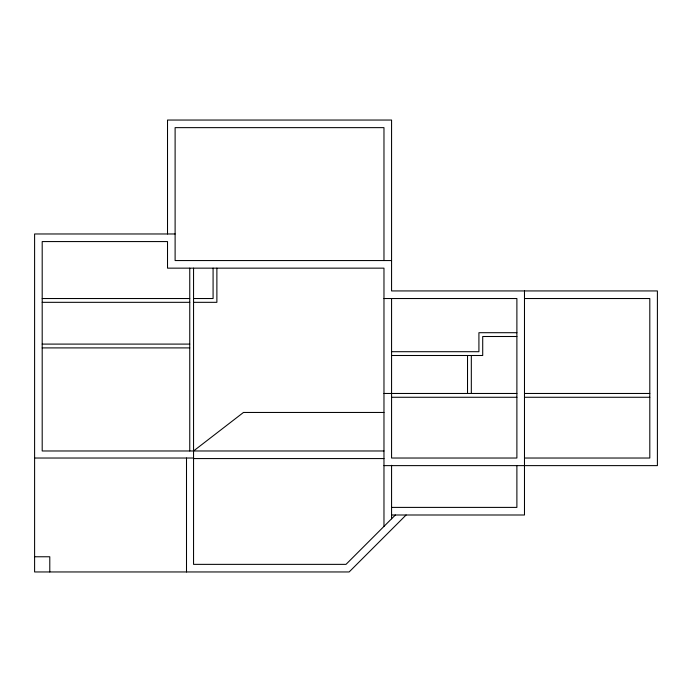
<?xml version="1.0" encoding="UTF-8"?>
<svg xmlns="http://www.w3.org/2000/svg" width="692" height="692" viewBox="0 0 692 692"><rect width="100%" height="100%" fill="white"/><g stroke="black" fill="none" stroke-linecap="round" stroke-linejoin="round"><path stroke-width="1.04" d="M395.366 514.995L346 564.361L193.552 564.361L193.552 268.15M406.109 514.995L349.149 571.955L34.6 571.955L34.6 233.974L175.111 233.974M193.552 450.976L243.463 412.458L383.974 412.458M391.568 260.555L175.111 260.555L175.111 127.639L383.974 127.639L383.974 260.555M42.195 298.529L189.755 298.529M193.552 298.529L213.084 298.529L213.084 268.15M383.974 298.529L516.889 298.529L516.889 458.026L391.568 458.026L391.568 298.529M524.484 298.529L649.805 298.529L649.805 458.026L524.484 458.026M42.195 302.326L189.755 302.326M193.552 302.326L216.881 302.326L216.881 268.15M516.889 332.705L478.916 332.705L478.916 351.7L391.568 351.7M516.889 336.502L482.713 336.502L482.713 355.498L391.568 355.498M42.195 344.097L189.755 344.097M42.195 347.903L189.755 347.903M383.974 393.471L516.889 393.471M524.484 393.471L649.805 393.471M391.568 397.269L516.889 397.269M524.484 397.269L649.805 397.269M383.974 450.976L42.195 450.976L42.195 241.569L167.516 241.569L167.516 268.15L383.974 268.15L383.974 526.387M34.6 458.026L193.552 458.026M193.552 458.571L383.974 458.571M383.974 465.621L657.4 465.621L657.4 290.934L391.568 290.934L391.568 120.045L167.516 120.045L167.516 233.974M391.568 507.4L516.889 507.4L516.889 465.543M391.568 514.995L524.484 514.995L524.484 290.934M34.6 556.766L49.789 556.766L49.789 571.955M471.321 355.498L471.321 393.471M467.524 355.498L467.524 393.471M391.568 465.292L391.568 518.792M189.755 268.15L189.755 450.976M186.503 458.026L186.503 571.955"/></g></svg>
